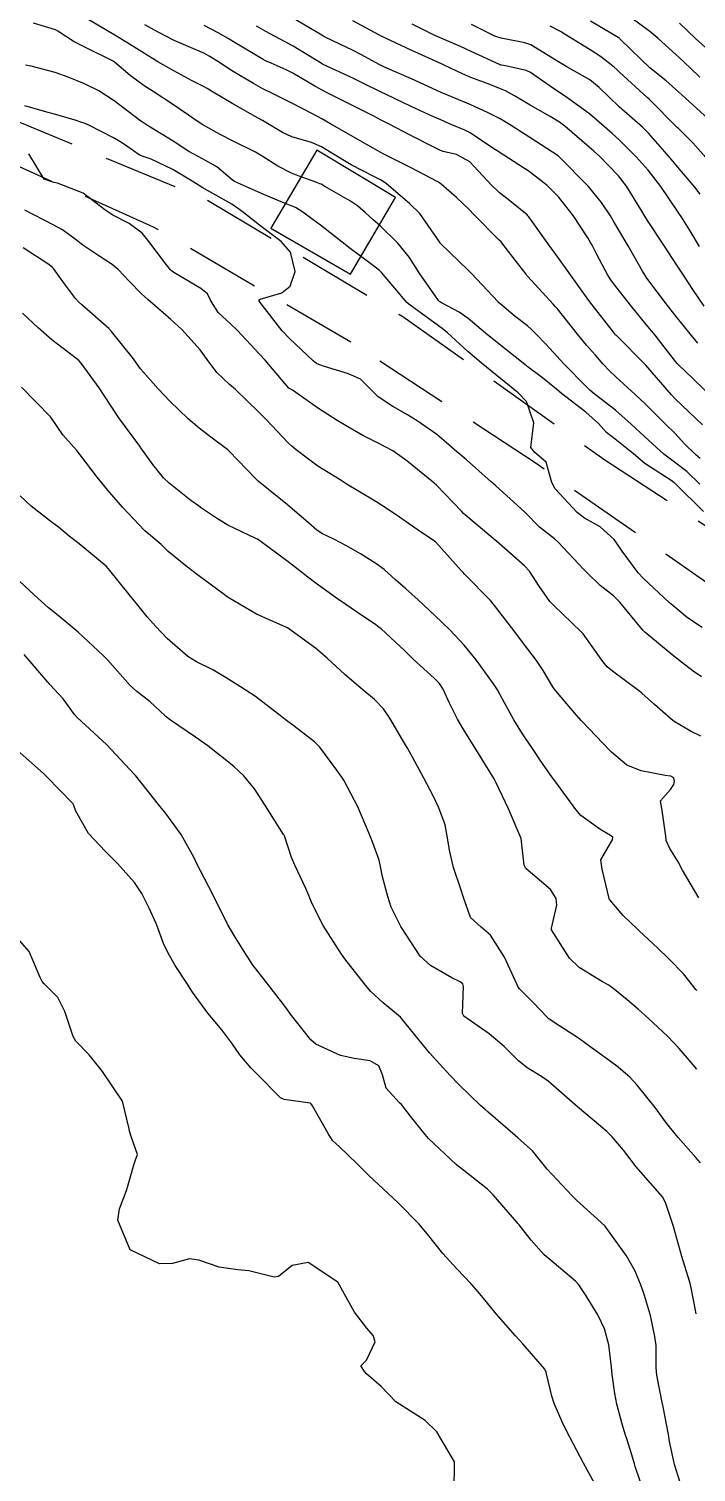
# Model space of a CAD drawing. Header units: metres. Extents: x 298520 to 308411, y 7433745 to 7450750.
# Drawn here: x 300917.4 to 300962.3, y 7447899.6 to 7447996.7 of the extents above; entities that cross this region are included whole.
import ezdxf

# ---------------------------------------------------------------- set-up
doc = ezdxf.new("R2010")
doc.units = ezdxf.units.M
doc.header["$LTSCALE"] = 10
doc.linetypes.add('DASHED', pattern=[0.75, 0.5, -0.25])
for name, color, linetype in [('Curvas de Nivel 1m', 11, 'Continuous'), ('Curvas de Nivel 5m', 15, 'Continuous'), ('Edificações', 30, 'Continuous'), ('Vias Secundárias', 230, 'DASHED')]:
    doc.layers.add(name, color=color, linetype=linetype)

msp = doc.modelspace()

# ---------------------------------------------------------------- linework, layer by layer
at = {"layer": 'Curvas de Nivel 1m', "flags": 128}
for points, elevation in [([(300962.795, 7447964.24), (300960.905, 7447966.099), (300960.863, 7447966.139), (300960.824, 7447966.168), (300960.609, 7447966.318), (300958.836, 7447967.476), (300958.077, 7447968.128), (300956.853, 7447969.12), (300956.271, 7447969.563), (300955.724, 7447970.157), (300954.874, 7447970.934), (300953.242, 7447972.187), (300952.896, 7447972.476), (300951.949, 7447973.25), (300950.911, 7447974.03), (300950.66, 7447974.223), (300948.933, 7447975.59), (300948.112, 7447976.248), (300946.953, 7447977.238), (300946.353, 7447977.665), (300945.166, 7447978.287), (300945.04, 7447978.366), (300944.965, 7447978.449), (300943.656, 7447980.303), (300942.998, 7447981.332), (300942.228, 7447982.318), (300941.024, 7447983.47), (300940.567, 7447983.876), (300940.053, 7447984.345), (300939.503, 7447984.819), (300939.041, 7447985.143), (300937.297, 7447986.131), (300937.052, 7447986.274), (300936.979, 7447986.308), (300936.779, 7447986.384), (300935.506, 7447986.843), (300935.069, 7447987.01), (300934.143, 7447987.484), (300933.08, 7447988.17), (300932.629, 7447988.435), (300931.09, 7447989.203), (300930.263, 7447989.63), (300929.101, 7447990.27), (300928.772, 7447990.483), (300927.12, 7447991.629), (300925.746, 7447992.514), (300925.137, 7447992.897), (300924.203, 7447993.593), (300923.152, 7447994.491), (300923.067, 7447994.551), (300921.162, 7447995.494), (300920.443, 7447995.858), (300919.328, 7447996.588), (300919.174, 7447996.663), (300917.689, 7447997.114)], 693), ([(300962.557, 7447966.074), (300961.668, 7447966.924), (300960.837, 7447967.554), (300960.121, 7447968.107), (300958.854, 7447969.266), (300957.935, 7447970.129), (300956.877, 7447971.059), (300955.433, 7447972.162), (300955.138, 7447972.409), (300954.898, 7447972.647), (300953.389, 7447974.185), (300952.918, 7447974.7), (300952.214, 7447975.489), (300951.509, 7447976.211), (300951.223, 7447976.493), (300950.948, 7447976.733), (300950.107, 7447977.375), (300949.085, 7447978.238), (300949.023, 7447978.298), (300948.964, 7447978.365), (300947.185, 7447980.258), (300946.986, 7447980.463), (300945.1, 7447982.289), (300945.062, 7447982.337), (300945.014, 7447982.407), (300943.7, 7447984.303), (300943.039, 7447984.966), (300941.43, 7447986.326), (300941.057, 7447986.573), (300940.608, 7447986.789), (300939.071, 7447987.572), (300937.788, 7447988.373), (300937.087, 7447988.796), (300936.399, 7447989.077), (300935.094, 7447989.473), (300934.455, 7447989.768), (300933.335, 7447990.427), (300933.105, 7447990.564), (300932.809, 7447990.731), (300931.121, 7447991.689), (300929.8, 7447992.47), (300929.379, 7447992.72), (300929.137, 7447992.859), (300928.385, 7447993.243), (300927.147, 7447993.905), (300926.073, 7447994.511), (300925.158, 7447995.072), (300924.271, 7447995.641), (300923.17, 7447996.3), (300922.74, 7447996.554), (300921.187, 7447997.486)], 694), ([(300962.42, 7447975.57), (300961.99, 7447976.084), (300960.952, 7447977.368), (300960.363, 7447978.106), (300958.981, 7447979.945), (300958.864, 7447980.121), (300958.686, 7447980.424), (300957.714, 7447982.133), (300957.025, 7447983.305), (300956.719, 7447983.834), (300956.54, 7447984.147), (300955.94, 7447985.055), (300955.052, 7447986.114), (300954.999, 7447986.171), (300953.082, 7447988.13), (300953.009, 7447988.191), (300951.095, 7447989.411), (300950.607, 7447989.726), (300949.839, 7447990.229), (300949.109, 7447990.669), (300948.266, 7447991.098), (300947.123, 7447991.626), (300945.529, 7447992.284), (300945.243, 7447992.398), (300945.134, 7447992.443), (300944.844, 7447992.585), (300943.143, 7447993.361), (300941.313, 7447994.166), (300941.152, 7447994.241), (300941.091, 7447994.27), (300940.97, 7447994.333), (300939.784, 7447994.976), (300939.162, 7447995.3), (300937.384, 7447996.164), (300937.172, 7447996.272), (300936.991, 7447996.382), (300935.188, 7447997.427)], 698), ([(300962.829, 7447978.072), (300962.085, 7447979.194), (300961.487, 7447980.092), (300960.994, 7447980.836), (300960.164, 7447982.108), (300959.03, 7447983.842), (300958.852, 7447984.122), (300958.578, 7447984.584), (300957.618, 7447986.134), (300957.063, 7447986.841), (300955.791, 7447988.159), (300955.418, 7447988.497), (300955.089, 7447988.78), (300953.472, 7447990.186), (300953.107, 7447990.458), (300952.48, 7447990.829), (300951.124, 7447991.589), (300950.083, 7447992.226), (300949.472, 7447992.57), (300949.138, 7447992.708), (300948.409, 7447992.979), (300947.145, 7447993.467), (300946.579, 7447993.7), (300945.346, 7447994.287), (300945.213, 7447994.348), (300945.154, 7447994.376), (300945.008, 7447994.438), (300943.163, 7447995.272), (300941.385, 7447996.113), (300941.172, 7447996.212), (300941.094, 7447996.253), (300940.94, 7447996.333), (300939.187, 7447997.276)], 699), ([(300963.112, 7447990.673), (300961.552, 7447992.094), (300961.33, 7447992.292), (300961.137, 7447992.471), (300960.279, 7447993.237), (300959.179, 7447994.12), (300958.608, 7447994.676), (300957.172, 7447996.067), (300957.133, 7447996.101), (300957.058, 7447996.142), (300955.189, 7447997.263)], 703), ([(300962.555, 7447993.486), (300961.92, 7447994.082), (300961.16, 7447994.797), (300960.48, 7447995.415), (300959.723, 7447996.112), (300959.18, 7447996.567), (300957.653, 7447997.678)], 704), ([(300962.719, 7447970.072), (300960.889, 7447971.838), (300960.637, 7447972.103), (300958.913, 7447974.09), (300958.883, 7447974.12), (300956.932, 7447976.081), (300956.905, 7447976.113), (300956.88, 7447976.141), (300956.676, 7447976.405), (300955.304, 7447978.165), (300955.155, 7447978.357), (300954.967, 7447978.613), (300953.844, 7447980.181), (300953, 7447981.354), (300952.386, 7447982.196), (300951.032, 7447984.088), (300950.975, 7447984.154), (300950.915, 7447984.212), (300949.876, 7447985.062), (300949.048, 7447985.715), (300948.507, 7447986.245), (300947.076, 7447987.787), (300946.165, 7447988.274), (300945.275, 7447988.478), (300945.085, 7447988.544), (300944.594, 7447988.789), (300943.095, 7447989.56), (300941.634, 7447990.325), (300941.107, 7447990.597), (300940.598, 7447990.851), (300939.121, 7447991.592), (300937.556, 7447992.376), (300937.135, 7447992.598), (300936.643, 7447992.88), (300935.146, 7447993.745), (300934.708, 7447993.966), (300933.685, 7447994.422), (300933.315, 7447994.588), (300933.155, 7447994.671), (300932.596, 7447994.998), (300931.167, 7447995.851), (300930.789, 7447996.076), (300930.12, 7447996.466), (300929.18, 7447996.963)], 696), ([(300962.896, 7447972.391), (300962.049, 7447973.227), (300961.137, 7447974.097), (300961.027, 7447974.212), (300960.915, 7447974.349), (300959.546, 7447976.114), (300958.944, 7447976.842), (300957.88, 7447978.131), (300956.974, 7447979.286), (300956.602, 7447979.769), (300956.353, 7447980.149), (300955.618, 7447981.546), (300955.297, 7447982.166), (300955.199, 7447982.352), (300955.018, 7447982.667), (300954.023, 7447984.18), (300953.045, 7447985.427), (300952.271, 7447986.198), (300951.067, 7447987.125), (300949.354, 7447988.236), (300949.183, 7447988.338), (300949.085, 7447988.403), (300948.619, 7447988.713), (300947.098, 7447989.726), (300946.741, 7447989.907), (300945.848, 7447990.279), (300945.108, 7447990.606), (300944.573, 7447990.834), (300943.121, 7447991.497), (300941.398, 7447992.327), (300941.134, 7447992.456), (300939.874, 7447993.082), (300939.144, 7447993.432), (300937.187, 7447994.345), (300937.153, 7447994.364), (300937.123, 7447994.38), (300935.165, 7447995.576), (300934.632, 7447995.872), (300933.581, 7447996.424), (300933.176, 7447996.648), (300932.707, 7447996.908)], 697), ([(300962.575, 7447985.604), (300962.202, 7447986.083), (300961.073, 7447987.428), (300960.498, 7447988.106), (300959.099, 7447989.714), (300958.683, 7447990.124), (300957.123, 7447991.484), (300956.427, 7447992.151), (300955.776, 7447992.797), (300955.144, 7447993.296), (300953.605, 7447994.185), (300953.155, 7447994.44), (300952.529, 7447994.827), (300951.167, 7447995.655), (300950.758, 7447995.805), (300949.171, 7447996.098), (300948.76, 7447996.244), (300947.184, 7447997.024)], 701), ([(300962.96, 7447988.072), (300962.07, 7447989.062), (300961.102, 7447990.028), (300961.029, 7447990.101), (300959.131, 7447991.996), (300959.003, 7447992.121), (300957.15, 7447993.812), (300956.981, 7447993.973), (300956.789, 7447994.145), (300955.866, 7447994.866), (300955.164, 7447995.313), (300953.786, 7447996.184), (300953.178, 7447996.559), (300952.469, 7447996.912)], 702), ([(300962.707, 7447956.435), (300961.712, 7447957.084), (300960.721, 7447957.914), (300960.516, 7447958.102), (300958.739, 7447959.746), (300958.397, 7447960.123), (300957.33, 7447961.569), (300956.937, 7447962.138), (300956.775, 7447962.356), (300955.83, 7447963.201), (300954.789, 7447963.802), (300954.297, 7447964.175), (300952.816, 7447965.757), (300952.585, 7447966.194), (300952.203, 7447967.566), (300951.446, 7447968.211), (300951.175, 7447968.544), (300951.377, 7447970.212), (300950.884, 7447971.642), (300950.328, 7447972.226), (300948.904, 7447973.371), (300947.835, 7447974.251), (300946.924, 7447975.018), (300945.553, 7447976.281), (300945.215, 7447976.555), (300944.947, 7447976.742), (300943.307, 7447977.959), (300942.962, 7447978.202), (300942.837, 7447978.311), (300942.138, 7447979.152), (300941.13, 7447980.329), (300940.985, 7447980.472), (300940.409, 7447980.921), (300939.007, 7447981.949), (300938.476, 7447982.365), (300937.024, 7447983.51), (300936.526, 7447983.886), (300935.821, 7447984.398), (300935.332, 7447984.702), (300935.039, 7447984.831), (300934.367, 7447985.093), (300933.051, 7447985.645), (300931.224, 7447986.448), (300931.064, 7447986.562), (300930.042, 7447987.435), (300929.078, 7447987.994), (300928.156, 7447988.489), (300927.09, 7447989.164), (300925.379, 7447990.238), (300925.102, 7447990.408), (300925.032, 7447990.451), (300924.93, 7447990.523), (300923.123, 7447991.891), (300922.089, 7447992.56), (300921.138, 7447993.036), (300920.039, 7447993.484), (300919.145, 7447993.802), (300917.532, 7447994.234), (300917.15, 7447994.295)], 692), ([(300962.663, 7447953.108), (300962.089, 7447953.5), (300961.308, 7447954.09), (300960.68, 7447954.593), (300958.841, 7447956.119), (300958.704, 7447956.262), (300957.166, 7447958.136), (300956.727, 7447958.563), (300955.848, 7447959.267), (300954.914, 7447960.167), (300954.746, 7447960.348), (300953.01, 7447962.188), (300952.775, 7447962.391), (300951.764, 7447963.187), (300950.792, 7447964.178), (300950.753, 7447964.22), (300948.819, 7447965.961), (300948.509, 7447966.243), (300946.838, 7447967.72), (300946.544, 7447967.968), (300946.187, 7447968.27), (300945.466, 7447968.898), (300944.854, 7447969.416), (300943.591, 7447970.303), (300942.869, 7447970.739), (300941.878, 7447971.32), (300940.887, 7447971.966), (300940.507, 7447972.336), (300939.71, 7447973.156), (300938.904, 7447973.517), (300937.279, 7447974.007), (300936.91, 7447974.129), (300936.74, 7447974.212), (300936.522, 7447974.386), (300934.935, 7447975.885), (300934.43, 7447976.415), (300932.962, 7447978.313), (300932.889, 7447978.431), (300932.891, 7447978.503), (300932.964, 7447978.537), (300934.417, 7447978.967), (300934.973, 7447979.417), (300935.308, 7447980.405), (300935.002, 7447981.705), (300934.378, 7447982.416), (300933.023, 7447983.436), (300931.746, 7447984.443), (300931.04, 7447984.931), (300929.98, 7447985.535), (300929.056, 7447986.052), (300928.383, 7447986.487), (300927.071, 7447987.277), (300925.628, 7447987.964), (300925.079, 7447988.142), (300924.805, 7447988.249), (300924.429, 7447988.53), (300923.631, 7447989.084), (300923.091, 7447989.392), (300921.415, 7447990.252), (300921.101, 7447990.382), (300920.961, 7447990.431), (300920.496, 7447990.579), (300919.109, 7447990.982), (300918.595, 7447991.121), (300917.117, 7447991.551)], 691), ([(300962.485, 7447938.233), (300961.387, 7447940.087), (300961.081, 7447940.654), (300960.527, 7447941.547), (300960.283, 7447942.103), (300960.262, 7447942.376), (300960.007, 7447944.105), (300959.901, 7447944.769), (300960.574, 7447945.536), (300960.809, 7447945.867), (300960.845, 7447946.096), (300960.795, 7447946.306), (300960.586, 7447946.415), (300960.215, 7447946.476), (300958.59, 7447946.78), (300957.631, 7447947.172), (300956.602, 7447948.029), (300956.483, 7447948.151), (300954.622, 7447950.107), (300954.569, 7447950.171), (300954.108, 7447950.698), (300952.833, 7447952.188), (300952.655, 7447952.442), (300952.008, 7447953.541), (300951.559, 7447954.207), (300950.69, 7447955.353), (300950.025, 7447956.227), (300948.72, 7447957.92), (300948.447, 7447958.243), (300946.74, 7447960.001), (300946.608, 7447960.129), (300946.479, 7447960.264), (300944.771, 7447962.172), (300944.627, 7447962.291), (300943.511, 7447963.033), (300942.785, 7447963.555), (300942.337, 7447963.863), (300941.642, 7447964.322), (300940.801, 7447964.866), (300939.52, 7447965.642), (300938.819, 7447966.067), (300938.335, 7447966.365), (300936.832, 7447967.304), (300936.207, 7447967.76), (300935.388, 7447968.402), (300935.084, 7447968.645), (300934.848, 7447968.869), (300933.369, 7447970.425), (300932.87, 7447970.925), (300931.284, 7447972.446), (300930.896, 7447972.788), (300930.038, 7447973.597), (300929.39, 7447974.473), (300928.923, 7447975.135), (300927.692, 7447976.493), (300926.95, 7447977.178), (300925.384, 7447978.516), (300924.967, 7447978.889), (300924.16, 7447979.718), (300923.396, 7447980.544), (300922.988, 7447980.875), (300922.097, 7447981.458), (300921.007, 7447982.178), (300920.498, 7447982.578), (300919.64, 7447983.211), (300919.022, 7447983.547), (300917.121, 7447984.53)], 689), ([(300962.337, 7447931.996), (300962.287, 7447932.072), (300961.45, 7447933.111), (300960.492, 7447934.099), (300960.434, 7447934.154), (300959.711, 7447934.841), (300958.461, 7447936.019), (300958.348, 7447936.122), (300957.384, 7447937.048), (300956.482, 7447938.093), (300956.454, 7447938.15), (300956.442, 7447938.192), (300955.968, 7447940.155), (300955.882, 7447940.794), (300956.531, 7447941.911), (300956.664, 7447942.148), (300956.699, 7447942.312), (300956.536, 7447942.435), (300955.89, 7447942.806), (300954.549, 7447943.778), (300954.191, 7447944.174), (300953.168, 7447945.59), (300952.721, 7447946.189), (300952.585, 7447946.378), (300951.838, 7447947.444), (300951.327, 7447948.209), (300951.039, 7447948.645), (300950.614, 7447949.284), (300950.031, 7447950.226), (300949.275, 7447951.602), (300948.918, 7447952.237), (300948.657, 7447952.646), (300947.496, 7447954.252), (300946.688, 7447955.243), (300945.716, 7447956.275), (300945.205, 7447956.78), (300944.713, 7447957.251), (300943.594, 7447958.301), (300942.73, 7447959.065), (300942.065, 7447959.649), (300941.292, 7447960.332), (300940.749, 7447960.739), (300939.713, 7447961.396), (300938.767, 7447961.938), (300937.906, 7447962.369), (300937.14, 7447962.74), (300936.779, 7447962.98), (300936.029, 7447963.635), (300935.141, 7447964.405), (300934.797, 7447964.695), (300933.509, 7447965.726), (300932.821, 7447966.275), (300932.653, 7447966.432), (300930.842, 7447968.332), (300930.779, 7447968.388), (300930.691, 7447968.452), (300929.626, 7447969.243), (300928.857, 7447969.859), (300928.114, 7447970.487), (300926.88, 7447971.664), (300926.093, 7447972.508), (300924.906, 7447973.839), (300924.621, 7447974.235), (300924.418, 7447974.527), (300922.94, 7447976.367), (300922.77, 7447976.552), (300920.959, 7447978.148), (300920.736, 7447978.349), (300920.526, 7447978.577), (300919.854, 7447979.469), (300919.046, 7447980.599), (300918.984, 7447980.665), (300918.719, 7447980.871), (300917.004, 7447981.993)], 688), ([(300962.349, 7447926.709), (300961.717, 7447927.44), (300961.148, 7447928.088), (300960.375, 7447928.92), (300959.102, 7447930.113), (300958.399, 7447930.731), (300957.649, 7447931.375), (300956.7, 7447932.146), (300956.536, 7447932.27), (300956.415, 7447932.343), (300956.001, 7447932.57), (300954.427, 7447933.542), (300953.775, 7447934.177), (300952.572, 7447936.078), (300952.561, 7447936.189), (300952.929, 7447937.735), (300952.878, 7447938.186), (300952.492, 7447938.797), (300950.836, 7447940.215), (300950.719, 7447940.421), (300950.533, 7447942.22), (300949.675, 7447944.229), (300948.836, 7447945.98), (300948.695, 7447946.239), (300948.585, 7447946.425), (300947.463, 7447948.251), (300946.623, 7447949.608), (300946.234, 7447950.266), (300945.698, 7447951.328), (300945.266, 7447952.281), (300945.025, 7447952.653), (300944.66, 7447953.014), (300943.247, 7447954.304), (300942.681, 7447954.851), (300941.096, 7447956.334), (300940.875, 7447956.508), (300940.706, 7447956.626), (300939.861, 7447957.199), (300938.719, 7447957.976), (300938.167, 7447958.366), (300936.733, 7447959.393), (300936.162, 7447959.814), (300935.424, 7447960.4), (300934.751, 7447960.923), (300932.924, 7447962.275), (300932.772, 7447962.375), (300932.658, 7447962.431), (300930.782, 7447963.326), (300930.079, 7447963.754), (300929.006, 7447964.477), (300928.795, 7447964.624), (300928.295, 7447964.991), (300926.818, 7447966.148), (300926.448, 7447966.506), (300925.724, 7447967.409), (300924.925, 7447968.529), (300924.891, 7447968.577), (300924.844, 7447968.646), (300923.442, 7447970.544), (300922.876, 7447971.4), (300922.126, 7447972.558), (300920.909, 7447974.227), (300920.749, 7447974.41), (300920.539, 7447974.576), (300918.931, 7447975.807), (300918.007, 7447976.609), (300916.953, 7447977.595)], 687), ([(300962.587, 7447920.386), (300962.28, 7447920.759), (300961.079, 7447922.092), (300960.303, 7447923.065), (300959.536, 7447924.108), (300958.335, 7447925.615), (300957.851, 7447926.127), (300957.046, 7447926.836), (300956.355, 7447927.349), (300955.226, 7447928.161), (300954.372, 7447928.782), (300952.735, 7447929.84), (300952.391, 7447930.077), (300952.268, 7447930.192), (300951.359, 7447931.162), (300950.412, 7447932.102), (300950.328, 7447932.221), (300950.255, 7447932.381), (300949.405, 7447934.23), (300948.455, 7447935.712), (300947.838, 7447936.249), (300947.115, 7447936.906), (300946.632, 7447938.259), (300946.49, 7447938.74), (300945.959, 7447940.268), (300945.687, 7447941.435), (300945.569, 7447942.274), (300945.406, 7447943.141), (300944.99, 7447944.283), (300944.566, 7447945.143), (300943.961, 7447946.296), (300943.207, 7447947.694), (300942.87, 7447948.307), (300942.61, 7447948.751), (300941.685, 7447950.324), (300941.258, 7447950.95), (300940.645, 7447951.58), (300939.74, 7447952.349), (300938.662, 7447953.277), (300937.464, 7447954.372), (300936.683, 7447955.047), (300934.794, 7447956.409), (300934.734, 7447956.44), (300934.703, 7447956.457), (300934.631, 7447956.483), (300932.712, 7447957.33), (300930.795, 7447958.449), (300930.724, 7447958.501), (300930.528, 7447958.651), (300928.745, 7447959.979), (300928.062, 7447960.487), (300926.763, 7447961.554), (300926.281, 7447962.021), (300925.714, 7447962.516), (300925.2, 7447962.946), (300924.781, 7447963.356), (300923.695, 7447964.541), (300922.808, 7447965.55), (300921.991, 7447966.558), (300920.838, 7447968.059), (300920.616, 7447968.349), (300920.406, 7447968.577), (300919.674, 7447969.411), (300918.863, 7447970.6), (300916.893, 7447972.62)], 686), ([(300961.227, 7447898.875), (300960.844, 7447900.092), (300960.506, 7447901.638), (300960.431, 7447902.096), (300960.081, 7447903.966), (300960.052, 7447904.1), (300960.045, 7447904.139), (300959.656, 7447906.104), (300959.613, 7447906.6), (300959.601, 7447908.105), (300959.528, 7447908.71), (300959.219, 7447910.109), (300958.824, 7447911.456), (300958.594, 7447912.116), (300958.188, 7447913.105), (300957.606, 7447914.129), (300957.018, 7447914.945), (300956.222, 7447916.06), (300956.144, 7447916.151), (300954.24, 7447917.883), (300953.947, 7447918.173), (300952.269, 7447919.959), (300952.089, 7447920.193), (300951.284, 7447921.206), (300950.292, 7447922.08), (300950.125, 7447922.222), (300948.309, 7447923.811), (300948.075, 7447924.008), (300947.794, 7447924.248), (300947.035, 7447924.964), (300946.337, 7447925.667), (300945.74, 7447926.276), (300944.358, 7447927.794), (300943.958, 7447928.294), (300942.391, 7447930.199), (300942.274, 7447930.312), (300941.237, 7447931.163), (300940.409, 7447931.931), (300940.037, 7447932.344), (300938.658, 7447934.131), (300938.487, 7447934.359), (300938.434, 7447934.437), (300937.189, 7447936.373), (300936.477, 7447937.789), (300936.303, 7447938.204), (300936.233, 7447938.384), (300936.021, 7447938.856), (300935.301, 7447940.398), (300935.072, 7447940.956), (300934.586, 7447942.409), (300934.569, 7447942.445), (300934.534, 7447942.502), (300933.322, 7447944.422), (300932.57, 7447945.57), (300931.86, 7447946.441), (300931.198, 7447947.06), (300930.594, 7447947.55), (300930.084, 7447947.944), (300929.424, 7447948.468), (300928.612, 7447949.058), (300926.928, 7447950.198), (300926.632, 7447950.409), (300926.529, 7447950.502), (300925.543, 7447951.417), (300924.649, 7447952.126), (300924.207, 7447952.534), (300922.67, 7447954.248), (300922.376, 7447954.553), (300920.696, 7447956.112), (300920.174, 7447956.578), (300919.363, 7447957.244), (300918.714, 7447957.751), (300917.76, 7447958.61), (300916.737, 7447959.578)], 684), ([(300958.814, 7447898.112), (300958.194, 7447899.954), (300958.145, 7447900.119), (300958.037, 7447900.5), (300957.657, 7447901.734), (300957.533, 7447902.128), (300957.306, 7447902.89), (300956.963, 7447904.137), (300956.817, 7447904.866), (300956.655, 7447906.142), (300956.611, 7447906.646), (300956.434, 7447908.145), (300956.139, 7447909.214), (300955.691, 7447910.155), (300954.894, 7447911.435), (300954.4, 7447912.168), (300954.177, 7447912.429), (300952.74, 7447913.639), (300952.201, 7447914.077), (300952.078, 7447914.192), (300951.196, 7447915.188), (300950.377, 7447916.218), (300950.308, 7447916.303), (300950.225, 7447916.397), (300948.64, 7447918.236), (300948.249, 7447918.613), (300946.66, 7447919.871), (300946.271, 7447920.165), (300946.147, 7447920.271), (300944.29, 7447922.037), (300944.06, 7447922.292), (300943.082, 7447923.532), (300942.456, 7447924.309), (300942.324, 7447924.442), (300941.433, 7447925.423), (300941.19, 7447926.327), (300940.944, 7447926.926), (300940.352, 7447927.268), (300939.282, 7447927.423), (300938.356, 7447927.619), (300936.71, 7447928.377), (300936.367, 7447928.664), (300934.997, 7447930.401), (300934.752, 7447930.761), (300934.401, 7447931.242), (300933.459, 7447932.42), (300932.426, 7447933.777), (300932.159, 7447934.163), (300931.987, 7447934.437), (300931.209, 7447935.691), (300930.759, 7447936.456), (300930.659, 7447936.652), (300930.469, 7447937.04), (300929.771, 7447938.467), (300928.934, 7447940.048), (300928.722, 7447940.478), (300928.517, 7447940.926), (300927.631, 7447942.489), (300926.548, 7447943.992), (300926.317, 7447944.27), (300926.119, 7447944.507), (300924.582, 7447946.442), (300924.504, 7447946.531), (300922.603, 7447948.55), (300920.63, 7447950.376), (300920.464, 7447950.573), (300919.683, 7447951.624), (300918.806, 7447952.598), (300918.729, 7447952.674), (300918.654, 7447952.756), (300917.072, 7447954.616)], 683), ([(300955.585, 7447898.579), (300954.71, 7447900.163), (300954.046, 7447901.461), (300953.795, 7447901.919), (300953.655, 7447902.176), (300953.281, 7447902.966), (300952.743, 7447904.19), (300952.582, 7447904.687), (300952.227, 7447906.198), (300952.198, 7447906.293), (300952.106, 7447906.502), (300950.629, 7447908.215), (300950.131, 7447908.745), (300948.832, 7447910.233), (300948.161, 7447911.047), (300947.632, 7447911.713), (300947.157, 7447912.255), (300946.188, 7447913.254), (300945.254, 7447914.279), (300944.216, 7447915.598), (300943.635, 7447916.296), (300942.237, 7447917.702), (300941.919, 7447917.994), (300941.568, 7447918.32), (300940.261, 7447919.545), (300939.457, 7447920.348), (300938.284, 7447921.465), (300937.823, 7447921.902), (300937.522, 7447922.368), (300936.475, 7447924.224), (300936.368, 7447924.38), (300936.323, 7447924.401), (300934.571, 7447924.652), (300934.327, 7447924.773), (300932.676, 7447926.427), (300932.346, 7447926.772), (300931.584, 7447927.671), (300931.047, 7447928.45), (300930.376, 7447929.347), (300929.426, 7447930.47), (300928.407, 7447931.881), (300928.02, 7447932.484), (300927.24, 7447933.682), (300926.758, 7447934.497), (300926.45, 7447935.166), (300926.094, 7447936.14), (300925.951, 7447936.508), (300925.488, 7447937.53), (300924.991, 7447938.522), (300924.494, 7447939.259), (300923.353, 7447940.542), (300922.521, 7447941.373), (300921.41, 7447942.561), (300920.548, 7447944.074), (300920.422, 7447944.442), (300920.344, 7447944.573), (300918.58, 7447946.391), (300918.364, 7447946.602), (300916.598, 7447948.175)], 682), ([(300946.013, 7447898.27), (300946.033, 7447900.27), (300944.854, 7447902.282), (300944.064, 7447903.052), (300942.083, 7447904.31), (300941.096, 7447905.328), (300940.101, 7447906.196), (300939.966, 7447906.341), (300939.73, 7447906.72), (300940.111, 7447907.104), (300940.693, 7447908.331), (300940.567, 7447908.771), (300940.137, 7447909.272), (300939.301, 7447910.349), (300938.173, 7447912.36), (300936.192, 7447913.672), (300935.103, 7447913.487), (300934.178, 7447912.729), (300933.905, 7447912.685), (300932.183, 7447913.121), (300931.447, 7447913.178), (300930.187, 7447913.371), (300928.83, 7447913.837), (300928.195, 7447913.922), (300927.062, 7447913.619), (300926.189, 7447913.599), (300924.203, 7447914.53), (300923.382, 7447916.538), (300923.477, 7447917.291), (300923.964, 7447918.533), (300924.029, 7447918.749), (300924.258, 7447919.542), (300924.466, 7447920.332), (300924.543, 7447920.526), (300924.705, 7447920.951), (300924.289, 7447922.109), (300924.167, 7447922.531), (300924.143, 7447922.684), (300923.693, 7447924.536), (300922.343, 7447926.55), (300921.445, 7447927.655), (300920.556, 7447928.577), (300920.368, 7447928.887), (300919.8, 7447930.586), (300919.34, 7447931.524), (300918.411, 7447932.44), (300918.274, 7447932.601), (300918.147, 7447932.873), (300917.396, 7447934.61), (300916.454, 7447935.687)], 681)]:
    msp.add_lwpolyline(points, dxfattribs=dict(at, elevation=elevation))
at = {"layer": 'Curvas de Nivel 5m', "flags": 128}
for points, elevation in [([(300962.527, 7447982.077), (300961.965, 7447983.029), (300961.295, 7447984.096), (300961.187, 7447984.25), (300961.037, 7447984.47), (300959.924, 7447986.111), (300959.069, 7447987.214), (300958.252, 7447988.128), (300957.094, 7447989.28), (300956.637, 7447989.686), (300956.116, 7447990.155), (300955.116, 7447991.025), (300953.503, 7447992.186), (300953.135, 7447992.433), (300952.412, 7447992.926), (300951.149, 7447993.799), (300950.861, 7447993.926), (300949.467, 7447994.235), (300949.198, 7447994.284), (300949.154, 7447994.3), (300949.061, 7447994.334), (300947.162, 7447995.213), (300946.433, 7447995.539), (300945.171, 7447996.076), (300944.702, 7447996.295), (300943.184, 7447997.051)], 700), ([(300963.165, 7447995.288), (300962.267, 7447996.079), (300961.188, 7447997.109)], 705), ([(300962.569, 7447967.803), (300962.246, 7447968.079), (300961.545, 7447968.784), (300960.857, 7447969.523), (300960.269, 7447970.106), (300958.883, 7447971.475), (300958.198, 7447972.127), (300956.905, 7447973.302), (300956.471, 7447973.709), (300956.051, 7447974.153), (300955.52, 7447974.762), (300954.926, 7447975.447), (300954.317, 7447976.176), (300952.958, 7447977.889), (300952.817, 7447978.047), (300952.678, 7447978.193), (300950.981, 7447980.059), (300950.91, 7447980.139), (300950.849, 7447980.212), (300950.368, 7447980.844), (300949.296, 7447982.236), (300949.165, 7447982.388), (300949.016, 7447982.539), (300947.316, 7447984.257), (300947.036, 7447984.544), (300946.163, 7447985.392), (300945.148, 7447986.289), (300945.054, 7447986.353), (300944.916, 7447986.431), (300943.069, 7447987.395), (300941.222, 7447988.329), (300941.084, 7447988.401), (300939.845, 7447989.103), (300939.095, 7447989.531), (300937.653, 7447990.374), (300937.108, 7447990.688), (300936.476, 7447991.022), (300935.122, 7447991.705), (300933.704, 7447992.421), (300933.314, 7447992.607), (300933.136, 7447992.699), (300932.515, 7447993.061), (300931.147, 7447993.858), (300930.777, 7447994.084), (300930.207, 7447994.464), (300929.557, 7447994.874), (300929.159, 7447995.088), (300928.115, 7447995.539), (300927.168, 7447995.959), (300926.09, 7447996.511), (300925.18, 7447996.998)], 695), ([(300962.613, 7447949.113), (300961.975, 7447949.438), (300960.816, 7447950.097), (300960.625, 7447950.251), (300959.502, 7447951.25), (300958.651, 7447952.001), (300958.505, 7447952.121), (300956.666, 7447953.483), (300956.318, 7447953.794), (300956.028, 7447954.15), (300954.7, 7447955.999), (300954.549, 7447956.172), (300952.72, 7447957.914), (300952.579, 7447958.05), (300952.454, 7447958.194), (300951.736, 7447959.208), (300951.08, 7447960.215), (300950.748, 7447960.59), (300948.866, 7447962.239), (300948.774, 7447962.316), (300948.352, 7447962.669), (300946.79, 7447963.969), (300946.64, 7447964.11), (300946.498, 7447964.264), (300944.819, 7447966.005), (300944.509, 7447966.293), (300942.836, 7447967.656), (300941.893, 7447968.319), (300940.848, 7447968.867), (300939.862, 7447969.353), (300938.859, 7447969.932), (300938.14, 7447970.367), (300936.875, 7447971.18), (300935.128, 7447972.406), (300934.977, 7447972.492), (300934.894, 7447972.555), (300933.287, 7447974.426), (300932.919, 7447974.828), (300931.399, 7447976.445), (300930.947, 7447976.875), (300930.128, 7447977.635), (300929.618, 7447978.47), (300929.4, 7447978.907), (300928.971, 7447979.257), (300927.14, 7447980.34), (300926.982, 7447980.451), (300926.926, 7447980.501), (300926.645, 7447980.846), (300925.391, 7447982.516), (300925.017, 7447982.971), (300924.132, 7447983.642), (300923.029, 7447984.195), (300922.502, 7447984.555), (300921.05, 7447985.681), (300919.313, 7447986.343), (300919.06, 7447986.401), (300918.424, 7447986.606), (300917.383, 7447988.314)], 690), ([(300962.299, 7447910.222), (300962.162, 7447910.952), (300961.932, 7447912.082), (300961.843, 7447912.419), (300961.344, 7447914.089), (300960.998, 7447915.309), (300960.769, 7447916.095), (300960.239, 7447917.724), (300960.03, 7447918.102), (300958.273, 7447920.12), (300957.403, 7447921.252), (300956.642, 7447922.145), (300956.476, 7447922.328), (300956.296, 7447922.504), (300954.313, 7447924.17), (300952.339, 7447925.897), (300951.895, 7447926.197), (300950.92, 7447926.782), (300950.353, 7447927.262), (300949.38, 7447928.23), (300948.375, 7447929.069), (300946.661, 7447930.266), (300946.57, 7447930.442), (300946.648, 7447932.266), (300946.596, 7447932.448), (300946.416, 7447932.575), (300945.858, 7447932.836), (300944.427, 7447933.667), (300943.724, 7447934.297), (300942.462, 7447936.228), (300942.412, 7447936.311), (300941.766, 7447937.611), (300941.544, 7447938.324), (300941.193, 7447939.639), (300941.048, 7447940.332), (300940.958, 7447940.774), (300940.529, 7447941.942), (300940.376, 7447942.342), (300940.275, 7447942.603), (300939.526, 7447944.35), (300938.58, 7447946.163), (300938.457, 7447946.361), (300938.119, 7447946.833), (300936.975, 7447948.376), (300936.608, 7447948.738), (300935.244, 7447949.78), (300934.63, 7447950.239), (300934.412, 7447950.412), (300932.646, 7447951.777), (300931.631, 7447952.44), (300930.659, 7447953.039), (300929.776, 7447953.575), (300928.669, 7447954.131), (300928.081, 7447954.486), (300926.691, 7447955.688), (300925.898, 7447956.512), (300925.346, 7447957.157), (300924.717, 7447957.938), (300924.234, 7447958.535), (300922.751, 7447960.389), (300922.592, 7447960.552), (300920.768, 7447962.058), (300920.478, 7447962.282), (300920.097, 7447962.58), (300919.37, 7447963.182), (300918.783, 7447963.639), (300917.549, 7447964.612), (300916.803, 7447965.293)], 685)]:
    msp.add_lwpolyline(points, dxfattribs=dict(at, elevation=elevation))
at = {"layer": 'Edificações'}
msp.add_lwpolyline([(300942.057, 7447985.39), (300936.769, 7447988.558), (300933.667, 7447983.313), (300939.025, 7447980.214)], close=True, dxfattribs=at)
at = {"layer": 'Vias Secundárias', "elevation": 711.042}
msp.add_lwpolyline([(301001.036, 7447933.001), (300994.209, 7447937.38), (300985.043, 7447945.276), (300980.716, 7447949.727), (300972.382, 7447955.05), (300969.496, 7447956.184), (300964.36, 7447958.498), (300951.466, 7447967.517), (300939.058, 7447975.639), (300925.766, 7447983.394), (300915.805, 7447987.866), (300902.13, 7447991.392), (300891.617, 7447993.153), (300877.516, 7447993.718), (300869.576, 7447995.35), (300862.454, 7448000.969)], dxfattribs=at)
at = {"layer": 'Vias Secundárias'}
msp.add_lwpolyline([(300879.092, 7447998.275), (300894.197, 7447995.833), (300915.669, 7447990.907), (300929.404, 7447985.21), (300942.557, 7447977.378), (300956.159, 7447967.718), (300968.011, 7447959.961), (300973.613, 7447957.198), (300978.196, 7447954.565), (300982.705, 7447951.671), (300987.41, 7447947.134), (300996.464, 7447940.232), (301002.223, 7447937.315), (301009.007, 7447935.568), (301015.01, 7447938.849), (301020.815, 7447946.923), (301025.971, 7447958.041), (301031.492, 7447969.81), (301032.469, 7447979.29)], dxfattribs=at)

doc.saveas('drawing.dxf')
